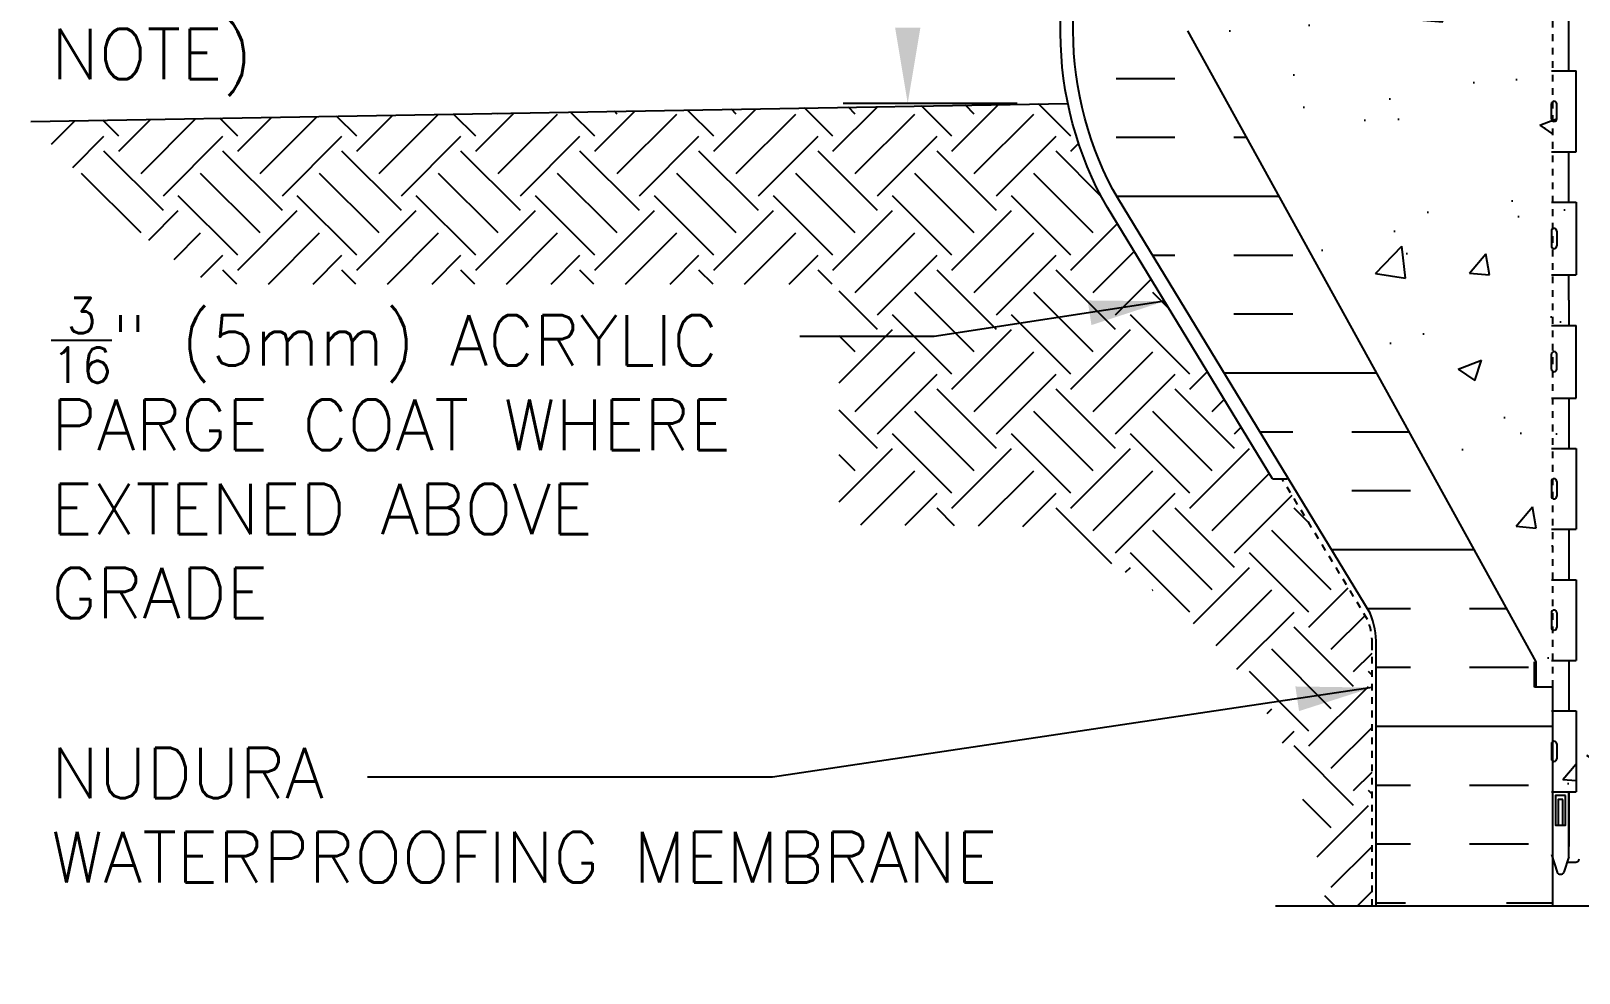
# Model space of a CAD drawing. Header units: inches. Extents: x 26.1 to 80.9, y -14.5 to 56.3.
# Drawn here: x 26.07 to 49.06, y 0.25 to 14.25 of the extents above; entities that cross this region are included whole.
import ezdxf

# ---------------------------------------------------------------- set-up
doc = ezdxf.new("R2010")
doc.units = ezdxf.units.IN
doc.header["$LTSCALE"] = 0.5
doc.header["$MEASUREMENT"] = 0
doc.linetypes.add('DASHEDX2', pattern=[1.5, 1, -0.5])
doc.linetypes.add('HIDDEN2', pattern=[0.1875, 0.125, -0.0625])
for name, color, linetype in [('HATCH', 12, 'Continuous'), ('Hidden2', 12, 'HIDDEN2'), ('line25', 2, 'Continuous'), ('LINE50', 5, 'Continuous'), ('LINE9', 9, 'Continuous'), ('TEXT', 4, 'Continuous'), ('Web_Edge', 9, 'Continuous')]:
    doc.layers.add(name, color=color, linetype=linetype)
doc.styles.add('DIM', font='romans.shx', dxfattribs={"width": 0.7})
doc.styles.add('ROMANS', font='romans.shx', dxfattribs={"height": 1.125})
doc.dimstyles.new('ext_12', dxfattribs={"dimscale": 12, "dimtxt": 0.09375, "dimasz": 0.09375, "dimexe": 0.09375, "dimexo": 0.0625, "dimgap": 0.0625, "dimtad": 1, "dimdec": 1, "dimzin": 3, "dimdsep": 46, "dimlunit": 4, "dimtxsty": 'DIM', "dimcen": 0.09, "dimdle": 0.09375, "dimclrt": 4, "dimadec": 0, "dimazin": 0, "dimtfac": 1, "dimtdec": 1, "dimtmove": 2, "dimatfit": 3, "dimfxl": 1, "dimfrac": 2, "dimtolj": 1, "dimtzin": 0, "dimarcsym": 0})

msp = doc.modelspace()

# ---------------------------------------------------------------- hatches: boundary and pattern name
at = {"layer": 'HATCH'}
h = msp.add_hatch(dxfattribs=at)
h.set_pattern_fill('INSUL', color=256, scale=7, style=0)
h.set_pattern_definition([(0, (-2953.814765712475, -421.3281197781853), (0, 2.625), []), (0, (-2953.814765712475, -420.4531197781853), (0, 2.625), [0.875, -0.875]), (0, (-2953.814765712475, -419.5781197781853), (0, 2.625), [0.875, -0.875])])
h.paths.add_polyline_path([(43.25099994211064, 14.25416069036172, -0.0795791067839555), (42.25099994211064, 17.50416069036172), (42.25099994211064, 19.25416069036172), (41.55099994211082, 19.25416069036172), (41.55099994211082, 14.25416069036172, 0.1316524975873954), (42.22087292318861, 11.75416069036172), (45.95887834494511, 5.604160690361851, -0.1043800181721882), (46.05099994211128, 5.129160690361829), (46.05099994211082, 1.254160690361829), (46.48849994211082, 1.254160690361829), (46.48849994211082, 1.754160690361829), (47.98849994211082, 1.754160690361829), (47.98849994211082, 1.254160690361829), (48.67599994211082, 1.254160690361829), (48.67599994211082, 4.504160690361829), (48.42599994211082, 4.504160690361829), (48.42599994211082, 4.879160690361829)])
h = msp.add_hatch(dxfattribs=at)
h.set_pattern_fill('AR-CONC', color=256, scale=0.5, style=0)
h.set_pattern_definition([(50, (0, 0), (3.586300913003767, -0.3137606749129755), [0.375, -4.125]), (355, (0, 0), (-0.693756668065, 3.760960668500059), [0.3, -3.3]), (100.4514, (0.2988584, -0.0261467), (2.892546908570108, 3.447197710304768), [0.31870095, -3.50571056]), (46.18420000000001, (0, 1), (5.336205243128222, -0.8275950716450904), [0.5625, -6.1875]), (96.6356, (0.444683725, 0.931033465), (4.673313527743517, 4.870589354502209), [0.47805144, -5.258565]), (351.1842, (0, 1), (4.673309725668136, 4.870593004626623), [0.45, -4.95]), (21, (0.5, 0.75), (2.984535260592308, -2.013094453326694), [0.375, -4.125]), (326.0000000000001, (0.5, 0.75), (1.216576659607909, 3.625750225234265), [0.3, -3.3]), (71.4514, (0.748711165, 0.58224197), (4.20111314290745, 1.612652483549762), [0.31870095, -3.50571056]), (37.50000000000001, (0, 0), (0.06079927658645334, 1.664469269156557), [0, -3.26, 0, -3.35, 0, -3.3125]), (7.499999999999999, (0, 0), (1.315347687210743, 1.972058559411801), [0, -1.91, 0, -3.185, 0, -1.2625]), (327.5, (-1.115, 0), (2.669112180862045, -0.112774358671899), [0, -1.25, 0, -3.9, 0, -5.175]), (317.5, (-1.615, 0), (2.915930846711931, 0.5005249116615882), [0, -1.625, 0, -2.59, 0, -3.675])])
h.paths.add_polyline_path([(48.42599994211082, 4.87916069036181), (48.42599994211082, 4.504160690361829), (48.67599994211082, 4.504160690361829), (48.67599994211081, 17.75509976957905), (44.76355350857125, 18.4536075857358, 0.1194574711611574), (44.05099994211082, 18.40652592223704), (44.05099994211082, 17.75416069036172, -1), (43.55099994211082, 17.75416069036172), (43.55099994211082, 19.25416069036171), (42.25099994211064, 19.25416069036172), (42.25099994211064, 17.50416069036172, 0.07957910678395547), (43.25099994211064, 14.25416069036172)])
h.paths.add_polyline_path([(48.67599994211083, 19.25416069036166), (47.98849994211082, 19.25416069036166), (47.98849994211082, 18.75416069036166), (46.48849994211082, 18.75416069036166), (46.48849994211082, 19.25416069036166), (46.05099994211082, 19.25416069036166), (44.05099994211082, 19.25416069036171), (44.05099994211082, 18.40652592223704, -0.1194574711611574), (44.76355350857125, 18.4536075857358), (48.67599994211081, 17.75509976957905)], flags=17)
h = msp.add_hatch(dxfattribs=at)
h.set_pattern_fill('AR-CONC', color=256, scale=0.5)
h.set_pattern_definition([(49.99999999999999, (0, 0), (3.586300913003767, -0.3137606749129755), [0.375, -4.125]), (355, (0, 0), (-0.693756668065, 3.760960668500059), [0.3, -3.3]), (100.45144446, (0.298858405, -0.02614672), (2.89254423363556, 3.447199954843147), [0.3187009599999999, -3.505710559999999]), (46.18420000000001, (0, 1), (5.336206653357862, -0.8275964039653827), [0.5625, -6.1875]), (96.63563549, (0.444683725, 0.931033465), (4.673309728371142, 4.870593003872752), [0.47805171, -5.258568799999999]), (351.1841639899999, (0, 1), (4.673309725273866, 4.870593001349951), [0.45, -4.950000005]), (21, (0.5, 0.75), (2.984535260592308, -2.013094453326694), [0.375, -4.125]), (326.0000000000001, (0.5, 0.75), (1.216576659607909, 3.625750225234265), [0.3, -3.3]), (71.45144474, (0.74871127, 0.58224213), (4.201111883649856, 1.612655764031769), [0.31870095, -3.50571056]), (37.50000000000001, (0, 0), (0.06079927658645334, 1.664469269156557), [0, -3.26, 0, -3.35, 0, -3.3125]), (7.499999999999999, (0, 0), (1.315347687210743, 1.972058559411801), [0, -1.91, 0, -3.185, 0, -1.2625]), (327.5, (-1.115, 0), (2.669112180862045, -0.1127743586718988), [0, -1.25, 0, -3.9, 0, -5.175]), (317.5, (-1.615, 0), (2.915930846711931, 0.5005249116615886), [0, -1.625, 0, -2.59, 0, -3.675])])
edge = h.paths.add_edge_path()
edge.add_arc((53.59113598432835, 4.067385108874786), 0.4999999999999988, -44.18750671221329, 155.1810110603377, ccw=False)
edge.add_spline(control_points=[(53.94966728771291, 3.71888072655932), (53.84203891451246, 3.555912299690107), (53.4820556030589, 3.465247398404898), (53.40538835647325, 2.969681903458223), (53.95354777082942, 2.733829214977192), (54.35734134422304, 2.705349386968948), (54.65363598432835, 2.68445152988059)], knot_values=[0.2294066276059699, 0.2294066276059699, 0.2294066276059699, 0.2294066276059699, 0.8444317149509691, 1.128849112252439, 1.464330773214601, 2.389004302115073, 2.389004302115073, 2.389004302115073, 2.389004302115073], degree=3, periodic=0)
edge.add_spline(control_points=[(54.65363598432835, 2.68445152988059), (54.94993062443367, 2.705349386968948), (55.35372419782728, 2.733829214977192), (55.90188361218346, 2.969681903458223), (55.82521636559735, 3.465247398404898), (55.46523305414379, 3.555912299690107), (55.35760468094335, 3.71888072655932)], knot_values=[0.2294066276059699, 0.2294066276059699, 0.2294066276059699, 0.2294066276059699, 1.154080156506442, 1.489561817468604, 1.773979214770074, 2.389004302115073, 2.389004302115073, 2.389004302115073, 2.389004302115073], degree=3, periodic=0)
edge.add_arc((55.71613598432835, 4.067385108874787), 0.4999999999999986, 28.07952798994262, 224.1875067116888, ccw=False)
edge.add_spline(control_points=[(56.16056842520114, 4.296150646627467), (56.1636750978849, 4.289886809647474), (56.16680291273192, 4.28358999578059), (56.169955191371, 4.277261566151893)], knot_values=[1.237397781292747, 1.237397781292747, 1.237397781292747, 1.237397781292747, 1.258118572087025, 1.258118572087025, 1.258118572087025, 1.258118572087025], degree=3, periodic=0)
edge.add_spline(control_points=[(56.169955191371, 4.277261566151893), (56.30941922108701, 3.997277339232835), (56.55450908078227, 3.550045359697874), (57.37382832480156, 3.198630453596223), (57.4948028862021, 3.2006092406194)], knot_values=[0.03812505294874891, 0.03812505294874891, 0.03812505294874891, 0.03812505294874891, 0.954860314628773, 1.237397781292747, 1.237397781292747, 1.237397781292747, 1.237397781292747], degree=3, periodic=0)
edge.add_arc((57.49480288620211, 3.442636258103761), 0.2420270174843611, 270, 398.2327083470844)
edge.add_arc((57.84113598432835, 4.067385108874789), 0.4999999999999998, 66.21386651217352, 251.79366548996109, ccw=False)
edge.add_spline(control_points=[(58.04279790902312, 4.524913761669764), (58.3685028068495, 4.39439780052953), (58.56288838213838, 3.713514186917809), (58.81589406252018, 3.223376321159236), (58.90189911986257, 3.056762136108063)], knot_values=[0, 2.013500477460184e-12, 2.013500477460184e-12, 2.013500477460184e-12, 1.124684764278023, 1.703895643153065, 1.703895643153065, 1.703895643153065, 1.703895643153065], degree=3, periodic=0)
edge.add_arc((59.16598494890317, 3.184417032281341), 0.2933208100659943, 208.6803010310762, 433.0731169484974)
edge.add_arc((59.43963598432796, 3.789355477448022), 0.3750000000000552, 2.9237073163290006, 239.8675290213174, ccw=False)
edge.add_arc((60.01280877997019, 3.783713118236033), 0.2001991447122015, 172.8928574406624, 261.6212011048727)
edge.add_arc((59.96935260577575, 3.395952665376879), 0.190235174181158, 23.629685683139712, 85.69390720181752, ccw=False)
edge.add_line((60.14363754612921, 3.472203442826852), (60.14363754612761, 1.982893806908038))
edge.add_line((60.14363754612761, 1.982893806908038), (60.25363754612778, 1.982893806908101))
edge.add_arc((60.29363754612771, 1.952893806908007), 0.04999999999999859, 143.1301023540208, 270.000000000057)
edge.add_line((60.29363754612775, 1.902893806908008), (60.41972450264927, 1.902893806908111))
edge.add_line((60.41972450264927, 1.902893806908111), (60.39363754612761, 1.982893806908036))
edge.add_line((60.39363754612761, 1.982893806908036), (60.39363754612761, 2.949160690355399))
edge.add_line((60.39363754612761, 2.949160690355399), (60.2886731041606, 2.949160690355399))
edge.add_line((60.2886731041606, 2.949160690355399), (60.2886731041606, 4.149160690355444))
edge.add_line((60.2886731041606, 4.149160690355444), (60.39363754612761, 4.149160690355428))
edge.add_line((60.39363754612761, 4.149160690355428), (60.39363754612761, 4.899160690355387))
edge.add_line((60.39363754612761, 4.899160690355387), (60.2886731041606, 4.899160690355387))
edge.add_line((60.2886731041606, 4.899160690355387), (60.2886731041606, 6.099160690355433))
edge.add_line((60.2886731041606, 6.099160690355433), (60.39363754612761, 6.099160690355415))
edge.add_line((60.39363754612761, 6.099160690355415), (60.39363754612761, 6.849160690355433))
edge.add_line((60.39363754612761, 6.849160690355433), (60.2886731041606, 6.849160690355434))
edge.add_line((60.2886731041606, 6.849160690355434), (60.2886731041606, 8.049160690355478))
edge.add_line((60.2886731041606, 8.049160690355478), (60.39363754612761, 8.049160690355464))
edge.add_line((60.39363754612761, 8.049160690355464), (60.39363754612761, 8.79916069035538))
edge.add_line((60.39363754612761, 8.79916069035538), (60.2886731041606, 8.799160690355365))
edge.add_line((60.2886731041606, 8.799160690355365), (60.2886731041606, 9.879160690355405))
edge.add_line((60.2886731041606, 9.879160690355405), (60.39363754612761, 9.879160690355405))
edge.add_line((60.39363754612761, 9.879160690355405), (60.39363754612761, 10.25416069036166))
edge.add_line((60.39363754612761, 10.25416069036166), (60.39363754612761, 10.62916069035541))
edge.add_line((60.39363754612761, 10.62916069035541), (60.2886731041606, 10.62916069035541))
edge.add_line((60.2886731041606, 10.62916069035541), (60.2886731041606, 11.70916069035545))
edge.add_line((60.2886731041606, 11.70916069035545), (60.39363754612761, 11.70916069035543))
edge.add_line((60.39363754612761, 11.70916069035543), (60.39363754612761, 12.45916069035535))
edge.add_line((60.39363754612761, 12.45916069035535), (60.67599994211082, 12.45916069035539))
edge.add_line((60.67599994211082, 12.45916069035539), (60.65362207843947, 12.94916069035546))
edge.add_arc((60.61362207843947, 12.94916069035546), 0.03999999999999911, -90.00000000005087, 0, ccw=False)
edge.add_arc((60.61362207843947, 12.94916069035546), 0.03999999999999915, 180.0000000002366, 269.9999999999491, ccw=False)
edge.add_line((60.57362207843947, 12.94916069035529), (60.57362207843856, 13.16916069035527))
edge.add_arc((60.61362207843856, 13.16916069035543), 0.03999999999999944, 90, 180.0000000002265, ccw=False)
edge.add_arc((60.61362207843947, 13.16916069035543), 0.04000000000000029, -2.6147972675971687e-12, 90.0000000013028, ccw=False)
edge.add_line((60.65362207843947, 13.16916069035542), (60.67599994211082, 13.62916069036154))
edge.add_line((60.67599994211082, 13.62916069036154), (60.67599994211082, 1.254160690361699))
edge.add_line((60.67599994211082, 1.254160690361699), (55.8245263656647, 1.254160690361699))
edge.add_line((55.8245263656647, 1.254160690361699), (54.8245263656647, 0.2541606903616982))
edge.add_line((54.8245263656647, 0.2541606903616982), (54.8245263656647, 1.254160690361699))
edge.add_line((54.8245263656647, 1.254160690361699), (54.8245263656647, 2.254160690361699))
edge.add_line((54.8245263656647, 2.254160690361699), (53.8245263656647, 1.254160690361698))
edge.add_line((53.8245263656647, 1.254160690361698), (48.67599994211082, 1.254160690361699))
edge.add_line((48.67599994211082, 1.254160690361699), (48.67599994211082, 3.403259229040465))
edge.add_arc((48.69363754612757, 3.439160690355409), 0.04000000000000074, 180, 243.8361213664079, ccw=False)
edge.add_line((48.65363754612757, 3.439160690355409), (48.65363754612757, 3.659160690355328))
edge.add_arc((48.69363754612757, 3.659160690355322), 0.03999999999999911, 116.16387863359259, 179.9999999999911, ccw=False)
edge.add_line((48.67599994211082, 3.695062151670265), (48.67599994211082, 4.504160690361829))
edge.add_line((48.67599994211082, 4.504160690361829), (48.42599994211082, 4.504160690361829))
edge.add_line((48.42599994211082, 4.504160690361829), (48.40363392616452, 4.504160690361829))
edge.add_line((48.40363392616452, 4.504160690361829), (48.40363392616452, 4.919678835192075))
edge.add_line((48.40363392616452, 4.919678835192075), (48.42599994211082, 4.879160690361829))
edge.add_line((48.42599994211082, 4.879160690361829), (48.42599994211082, 4.504160690361829))
edge.add_line((48.42599994211082, 4.504160690361829), (48.67599994211082, 4.504160690361829))
edge.add_line((48.67599994211082, 4.504160690361829), (48.67599994211082, 5.353259229040454))
edge.add_arc((48.69363754612757, 5.389160690355397), 0.04000000000000072, 180, 243.8361213664079, ccw=False)
edge.add_line((48.65363754612757, 5.389160690355397), (48.65363754612757, 5.609160690355317))
edge.add_arc((48.69363754612757, 5.609160690355312), 0.03999999999999911, 116.16387863359259, 179.9999999999924, ccw=False)
edge.add_line((48.67599994211082, 5.645062151670254), (48.67599994211082, 7.303259229040499))
edge.add_arc((48.69363754612757, 7.339160690355442), 0.04000000000000072, 179.9999999999987, 243.8361213664073, ccw=False)
edge.add_line((48.65363754612757, 7.339160690355443), (48.65363754612757, 7.559160690355363))
edge.add_arc((48.69363754612757, 7.559160690355356), 0.03999999999999911, 116.16387863359259, 179.9999999999911, ccw=False)
edge.add_line((48.67599994211082, 7.595062151670299), (48.67599994211082, 9.193259229040429))
edge.add_arc((48.69363754612757, 9.229160690355371), 0.0399999999999991, 180, 243.8361213664073, ccw=False)
edge.add_line((48.65363754612757, 9.229160690355371), (48.65363754612757, 9.44916069035529))
edge.add_arc((48.69363754612757, 9.449160690355285), 0.04000000000000029, 116.16387863359259, 179.9999999999924, ccw=False)
edge.add_line((48.67599994211082, 9.485062151670228), (48.67599994211082, 11.02325922904059))
edge.add_arc((48.69363754612757, 11.05916069035553), 0.0400000000000003, 180, 243.8361213664073, ccw=False)
edge.add_line((48.65363754612757, 11.05916069035553), (48.65363754612757, 11.27916069035545))
edge.add_arc((48.69363754612757, 11.27916069035544), 0.03999999999999911, 116.16387863359259, 179.9999999999898, ccw=False)
edge.add_line((48.67599994211082, 11.31506215167038), (48.67599994211082, 12.91325922904051))
edge.add_arc((48.69363754612757, 12.94916069035546), 0.0399999999999991, 180, 243.8361213664073, ccw=False)
edge.add_line((48.65363754612757, 12.94916069035546), (48.65363754612757, 13.16916069035537))
edge.add_arc((48.69363754612757, 13.16916069035537), 0.04000000000000029, 89.9999999999186, 179.9999999999924, ccw=False)
edge.add_arc((48.69363754612848, 13.16916069035537), 0.03999999999999943, -2.3658230929868296e-10, 90.00000000122128, ccw=False)
edge.add_line((48.73363754612848, 13.1691606903552), (48.73363754612757, 12.94916069035528))
edge.add_arc((48.69363754612757, 12.94916069035546), 0.03999999999999914, 243.8361213664073, 359.9999999997532, ccw=False)
edge.add_line((48.67599994211082, 12.91325922904051), (48.67599994211082, 12.45916069035539))
edge.add_line((48.67599994211082, 12.45916069035539), (48.91363030620143, 12.45916069035535))
edge.add_line((48.91363030620143, 12.45916069035535), (48.91363030620143, 11.70916069035543))
edge.add_line((48.91363030620143, 11.70916069035543), (49.01858652040644, 11.70916069035545))
edge.add_line((49.01858652040644, 11.70916069035545), (49.01858652040644, 10.62916069035541))
edge.add_line((49.01858652040644, 10.62916069035541), (48.91363030620143, 10.62916069035541))
edge.add_line((48.91363030620143, 10.62916069035541), (48.91363030620143, 10.25416069036166))
edge.add_line((48.91363030620143, 10.25416069036166), (48.91363030620143, 9.879160690355405))
edge.add_line((48.91363030620143, 9.879160690355405), (49.01858652040644, 9.879160690355405))
edge.add_line((49.01858652040644, 9.879160690355405), (49.01858652040644, 8.799160690355365))
edge.add_line((49.01858652040644, 8.799160690355365), (48.91363030620143, 8.799160690355382))
edge.add_line((48.91363030620143, 8.799160690355382), (48.91363030620143, 8.049160690355464))
edge.add_line((48.91363030620143, 8.049160690355464), (49.01858652040644, 8.049160690355478))
edge.add_line((49.01858652040644, 8.049160690355478), (49.01858652040644, 6.849160690355433))
edge.add_line((49.01858652040644, 6.849160690355433), (48.91363030620143, 6.849160690355433))
edge.add_line((48.91363030620143, 6.849160690355433), (48.91363030620143, 6.099160690355417))
edge.add_line((48.91363030620143, 6.099160690355417), (49.01858652040644, 6.099160690355433))
edge.add_line((49.01858652040644, 6.099160690355433), (49.01858652040644, 4.899160690355387))
edge.add_line((49.01858652040644, 4.899160690355387), (48.91363030620143, 4.899160690355387))
edge.add_line((48.91363030620143, 4.899160690355387), (48.91363030620143, 4.149160690355427))
edge.add_line((48.91363030620143, 4.149160690355427), (49.01858652040644, 4.149160690355444))
edge.add_line((49.01858652040644, 4.149160690355444), (49.01858652040644, 2.949160690355399))
edge.add_line((49.01858652040644, 2.949160690355399), (48.91363030620143, 2.949160690355399))
edge.add_line((48.91363030620143, 2.949160690355399), (48.91363030620143, 2.132893806908015))
edge.add_line((48.91363030620143, 2.132893806908015), (48.91363030620143, 1.982893806908038))
edge.add_line((48.91363030620143, 1.982893806908038), (48.88754334967978, 1.902893806908111))
edge.add_line((48.88754334967978, 1.902893806908111), (49.01363030620129, 1.902893806908008))
edge.add_arc((49.01363030620134, 1.952893806908007), 0.04999999999999859, 269.999999999943, 396.8698976459792)
edge.add_line((49.05363030620127, 1.982893806908101), (49.16363030620143, 1.982893806908038))
edge.add_line((49.16363030620143, 1.982893806908038), (49.16363289497193, 3.472209359787638))
edge.add_arc((49.33791524649748, 3.395952665376879), 0.190235174181155, 94.30355009335659, 156.3683691149514, ccw=False)
edge.add_arc((49.29446318868471, 3.783713118232442), 0.2001991447122019, 278.3800434347304, 367.1071425580452)
edge.add_arc((49.86763598432784, 3.789355477448026), 0.3750000000000007, -59.867529021290125, 177.0762926849064, ccw=False)
edge.add_arc((50.14128701975218, 3.184417032281573), 0.2933208100657353, 106.9268830513975, 334.2016147193531)
edge.add_spline(control_points=[(50.40537284879368, 3.056762136108063), (50.49137790613607, 3.223376321159236), (50.74438358651818, 3.713514186918388), (50.93876916180765, 4.394397800532641), (51.26447405963706, 4.524913761671337)], knot_values=[0, 0, 0, 0, 0.5792108788750416, 1.703895643153065, 1.703895643156821, 1.703895643156821, 1.703895643156821], degree=3, periodic=0)
edge.add_arc((51.46613598432835, 4.067385108874788), 0.5, -71.79366549003493, 113.78613348785231, ccw=False)
edge.add_arc((51.81246908245415, 3.442636258103761), 0.242027017484361, 141.7672916529771, 270)
edge.add_spline(control_points=[(51.81246908245415, 3.2006092406194), (51.93344364385469, 3.198630453596223), (52.75276288788358, 3.550045359701992), (52.99785274757498, 3.997277339243317), (53.13731677729167, 4.277261566164769)], knot_values=[0.038125052948749, 0.038125052948749, 0.038125052948749, 0.038125052948749, 0.3206625196127232, 1.237397781306802, 1.237397781306802, 1.237397781306802, 1.237397781306802], degree=3, periodic=0)
h.paths.add_polyline_path([(60.44363754612734, 2.452893806908122), (60.44363754612734, 2.89289380690812), (60.59363754612743, 2.89289380690812), (60.59363754612743, 2.452893806908122)], flags=16)
h.paths.add_polyline_path([(60.48363754612731, 2.452893806908122), (60.48363754612731, 2.832893806908118), (60.55363754612747, 2.832893806908118), (60.55363754612747, 2.452893806908122)], flags=16)
h.paths.add_polyline_path([(60.5736220784386, 3.439160690355431), (60.57362207843947, 3.659160690355487, -0.4142135623718837), (60.61362207843947, 3.699160690355321, -0.4142135623730955), (60.65362207843947, 3.659160690355322), (60.65362207843947, 3.439160690355402, -0.4142135623734524), (60.61362207843941, 3.399160690355408, -0.4142135623792367)], flags=16)
h.paths.add_polyline_path([(60.57362207843856, 5.389160690355505), (60.57362207843947, 5.609160690355482, -0.4142135623718365), (60.61362207843947, 5.64916069035531, -0.4142135623730955), (60.65362207843947, 5.609160690355311), (60.65362207843947, 5.389160690355391, -0.4142135623734524), (60.61362207843941, 5.349160690355396, -0.4142135623801212)], flags=16)
h.paths.add_polyline_path([(48.86363030620171, 2.452893806908122), (48.71363030620162, 2.452893806908122), (48.71363030620162, 2.89289380690812), (48.86363030620171, 2.89289380690812)], flags=16)
h.paths.add_polyline_path([(60.57362207843856, 7.339160690355549), (60.57362207843947, 7.559160690355527, -0.4142135623718398), (60.61362207843947, 7.599160690355355, -0.4142135623730955), (60.65362207843947, 7.559160690355356), (60.65362207843947, 7.339160690355437, -0.4142135623734555), (60.61362207843941, 7.299160690355442, -0.4142135623801277)], flags=16)
h.paths.add_polyline_path([(48.82363030620174, 2.452893806908122), (48.75363030620158, 2.452893806908122), (48.75363030620158, 2.832893806908118), (48.82363030620174, 2.832893806908118)], flags=16)
h.paths.add_polyline_path([(60.57362207843947, 9.229160690355204), (60.57362207843856, 9.449160690355182, -0.4142135623742551), (60.61362207843856, 9.489160690355341, -0.4142135623797443), (60.65362207843947, 9.449160690355342), (60.65362207843947, 9.229160690355364, -0.4142135623733103), (60.61362207843943, 9.189160690355372, -0.4142135623716187)], flags=16)
h.paths.add_polyline_path([(60.61362207843856, 11.01916069035547, -0.4142135623743006), (60.57362207843856, 11.05916069035563), (60.57362207843947, 11.27916069035561, -0.4142135623718334), (60.61362207843947, 11.31916069035544, -0.4142135623730955), (60.65362207843947, 11.27916069035544), (60.65362207843947, 11.05916069035552, -0.4142135623801153)], flags=16)
h = msp.add_hatch(dxfattribs=at)
h.set_pattern_fill('EARTH', color=256, scale=5, angle=45, style=0)
h.set_pattern_definition([(45, (-40.90672561241864, 50.69424839407201), (1.110223024625157e-16, 1.767766952966369), [1.25, -1.25]), (45, (-41.23818191609983, 51.0257046977532), (1.110223024625157e-16, 1.767766952966369), [1.25, -1.25]), (45, (-41.56963821978103, 51.35716100143439), (1.110223024625157e-16, 1.767766952966369), [1.25, -1.25]), (135, (-41.56963821978103, 51.57813187055519), (-1.767766952966369, 2.220446049250313e-16), [1.25, -1.25]), (135, (-41.23818191609983, 51.90958817423638), (-1.767766952966369, 2.220446049250313e-16), [1.25, -1.25]), (135, (-40.90672561241864, 52.24104447791758), (-1.767766952966369, 2.220446049250313e-16), [1.25, -1.25])])
edge = h.paths.add_edge_path()
edge.add_line((38.07256500741703, 10.49134682496724), (38.07256500741703, 6.920016011339833))
edge.add_line((38.07256500741703, 6.920016011339833), (41.06268950434755, 6.888955161267148))
edge.add_line((41.06268950434755, 6.888955161267148), (41.14937939765663, 6.849028625954851))
edge.add_line((41.14937939765663, 6.849028625954851), (41.23548373183323, 6.808564530807594))
edge.add_line((41.23548373183323, 6.808564530807594), (41.3209901673895, 6.767556133784595))
edge.add_line((41.3209901673895, 6.767556133784595), (41.40588636483771, 6.725996692844973))
edge.add_line((41.40588636483771, 6.725996692844973), (41.49015998469014, 6.683879465947932))
edge.add_line((41.49015998469014, 6.683879465947932), (41.57379868745902, 6.641197711052612))
edge.add_line((41.57379868745902, 6.641197711052612), (41.65679013365657, 6.597944686118197))
edge.add_line((41.65679013365657, 6.597944686118197), (41.73912198379504, 6.554113649103869))
edge.add_line((41.73912198379504, 6.554113649103869), (41.82078189838673, 6.509697857968753))
edge.add_line((41.82078189838673, 6.509697857968753), (41.90175753794381, 6.464690570672062))
edge.add_line((41.90175753794381, 6.464690570672062), (41.98203656297859, 6.419085045172949))
edge.add_line((41.98203656297859, 6.419085045172949), (42.06160663400328, 6.372874539430562))
edge.add_line((42.06160663400328, 6.372874539430562), (42.14045541153014, 6.326052311404091))
edge.add_line((42.14045541153014, 6.326052311404091), (42.21857055607141, 6.278611619052704))
edge.add_line((42.21857055607141, 6.278611619052704), (42.29593972813934, 6.230545720335556))
edge.add_line((42.29593972813934, 6.230545720335556), (42.37255058824617, 6.181847873211822))
edge.add_line((42.37255058824617, 6.181847873211822), (42.44839079690415, 6.132511335640672))
edge.add_line((42.44839079690415, 6.132511335640672), (42.52344801462552, 6.08252936558128))
edge.add_line((42.52344801462552, 6.08252936558128), (42.59770990192254, 6.03189522099278))
edge.add_line((42.59770990192254, 6.03189522099278), (42.67116411930745, 5.980602159834383))
edge.add_line((42.67116411930745, 5.980602159834383), (42.74379832729248, 5.92864344006523))
edge.add_line((42.74379832729248, 5.92864344006523), (42.8156001863899, 5.876012319644502))
edge.add_line((42.8156001863899, 5.876012319644502), (42.88655735711194, 5.822702056531377))
edge.add_line((42.88655735711194, 5.822702056531377), (42.95665749997086, 5.768705908684986))
edge.add_line((42.95665749997086, 5.768705908684986), (43.02588827547889, 5.714017134064534))
edge.add_line((43.02588827547889, 5.714017134064534), (43.0942373441483, 5.658628990629161))
edge.add_line((43.0942373441483, 5.658628990629161), (43.16169236649132, 5.60253473633805))
edge.add_line((43.16169236649132, 5.60253473633805), (43.22824100302019, 5.545727629150377))
edge.add_line((43.22824100302019, 5.545727629150377), (43.29387091424715, 5.488200927025289))
edge.add_line((43.29387091424715, 5.488200927025289), (43.35856976068447, 5.429947887921962))
edge.add_line((43.35856976068447, 5.429947887921962), (43.42232520284439, 5.370961769799578))
edge.add_line((43.42232520284439, 5.370961769799578), (43.48512490123913, 5.311235830617292))
edge.add_line((43.48512490123913, 5.311235830617292), (43.54695651638097, 5.250763328334259))
edge.add_line((43.54695651638097, 5.250763328334259), (43.60780770878216, 5.189537520909667))
edge.add_line((43.60780770878216, 5.189537520909667), (43.6676661389549, 5.127551666302679))
edge.add_line((43.6676661389549, 5.127551666302679), (43.72651946741149, 5.064799022472471))
edge.add_line((43.72651946741149, 5.064799022472471), (43.78435535466414, 5.001272847378182))
edge.add_line((43.78435535466414, 5.001272847378182), (43.84116146122511, 4.936966398979024))
edge.add_line((43.84116146122511, 4.936966398979024), (43.89692544760665, 4.871872935234123))
edge.add_line((43.89692544760665, 4.871872935234123), (43.95163497432098, 4.805985714102668))
edge.add_line((43.95163497432098, 4.805985714102668), (44.00527770188039, 4.739297993543815))
edge.add_line((44.00527770188039, 4.739297993543815), (44.05784129079709, 4.671803031516745))
edge.add_line((44.05784129079709, 4.671803031516745), (44.10931340158334, 4.603494085980628))
edge.add_line((44.10931340158334, 4.603494085980628), (44.15968169475137, 4.534364414894611))
edge.add_line((44.15968169475137, 4.534364414894611), (44.20893383081345, 4.464407276217884))
edge.add_line((44.20893383081345, 4.464407276217884), (44.25705747028182, 4.3936159279096))
edge.add_line((44.25705747028182, 4.3936159279096), (44.30404027366873, 4.32198362792893))
edge.add_line((44.30404027366873, 4.32198362792893), (44.34986990148641, 4.249503634235062))
edge.add_line((44.34986990148641, 4.249503634235062), (44.39453401424713, 4.176169204787136))
edge.add_line((44.39453401424713, 4.176169204787136), (44.43802027246309, 4.101973597544315))
edge.add_line((44.43802027246309, 4.101973597544315), (44.48031633664658, 4.026910070465817))
edge.add_line((44.48031633664658, 4.026910070465817), (44.52140986730981, 3.950971881510753))
edge.add_line((44.52140986730981, 3.950971881510753), (44.56128852496506, 3.874152288638307))
edge.add_line((44.56128852496506, 3.874152288638307), (44.59993997012459, 3.796444549807674))
edge.add_line((44.59993997012459, 3.796444549807674), (44.63735186330062, 3.717841922977982))
edge.add_line((44.63735186330062, 3.717841922977982), (44.67351186500538, 3.638337666108413))
edge.add_line((44.67351186500538, 3.638337666108413), (44.70840911009813, 3.557926043569481))
edge.add_line((44.70840911009813, 3.557926043569481), (44.74206261553864, 3.476621717700603))
edge.add_line((44.74206261553864, 3.476621717700603), (44.77451920046391, 3.394458329023507))
edge.add_line((44.77451920046391, 3.394458329023507), (44.80582674169462, 3.311470240050525))
edge.add_line((44.80582674169462, 3.311470240050525), (44.83603311605133, 3.227691813293958))
edge.add_line((44.83603311605133, 3.227691813293958), (44.86518620035464, 3.143157411266166))
edge.add_line((44.86518620035464, 3.143157411266166), (44.89333387142521, 3.057901396479473))
edge.add_line((44.89333387142521, 3.057901396479473), (44.9205240060836, 2.9719581314462))
edge.add_line((44.9205240060836, 2.9719581314462), (44.94680448115047, 2.885361978678667))
edge.add_line((44.94680448115047, 2.885361978678667), (44.97222317344635, 2.798147300689237))
edge.add_line((44.97222317344635, 2.798147300689237), (44.99682795979193, 2.710348459990193))
edge.add_line((44.99682795979193, 2.710348459990193), (45.02066671700776, 2.621999819093901))
edge.add_line((45.02066671700776, 2.621999819093901), (45.04378732191448, 2.53313574051267))
edge.add_line((45.04378732191448, 2.53313574051267), (45.06623765133266, 2.443790586758837))
edge.add_line((45.06623765133266, 2.443790586758837), (45.08806558208296, 2.353998720344734))
edge.add_line((45.08806558208296, 2.353998720344734), (45.10931899098595, 2.263794503782677))
edge.add_line((45.10931899098595, 2.263794503782677), (45.13004575486228, 2.173212299585003))
edge.add_line((45.13004575486228, 2.173212299585003), (45.1502937505325, 2.082286470264037))
edge.add_line((45.1502937505325, 2.082286470264037), (45.17011085481725, 1.991051378332116))
edge.add_line((45.17011085481725, 1.991051378332116), (45.18954494453716, 1.899541386301564))
edge.add_line((45.18954494453716, 1.899541386301564), (45.20864389651278, 1.807790856684719))
edge.add_line((45.20864389651278, 1.807790856684719), (45.22745558756476, 1.715834151993889))
edge.add_line((45.22745558756476, 1.715834151993889), (45.24602789451372, 1.623705634741412))
edge.add_line((45.24602789451372, 1.623705634741412), (45.26440869418023, 1.531439667439628))
edge.add_line((45.26440869418023, 1.531439667439628), (45.28264586338493, 1.439070612600851))
edge.add_line((45.28264586338493, 1.439070612600851), (45.30078727894841, 1.34663283273742))
edge.add_line((45.30078727894841, 1.34663283273742), (45.31888081769128, 1.254160690361658))
edge.add_line((45.31888081769128, 1.254160690361658), (45.99055795911295, 1.254160690361651))
edge.add_line((45.99055795911295, 1.254160690361651), (45.9905579591134, 5.13673243235079))
edge.add_arc((45.03863972492968, 5.154098791527375), 0.9520766329463748, 358.9548380491398, 381.9741185307574)
edge.add_line((45.9215508239465, 5.510354186202889), (44.65371466620469, 7.596277423426955))
edge.add_line((44.65371466620469, 7.596277423426955), (44.51056437679836, 7.596277423426955))
edge.add_line((44.51056437679836, 7.596277423426955), (42.05955989319796, 11.62882309241076))
edge.add_arc((46.55099994211086, 14.22441985173641), 5.187500000000058, 191.6439143472196, 210.0235556856322, ccw=False)
edge.add_line((41.47025430489305, 13.17743369142065), (26.07011153266194, 12.90847382990817))
edge.add_line((26.07011153266194, 12.90847382990817), (26.13246678537935, 12.83918899059822))
edge.add_line((26.13246678537935, 12.83918899059822), (26.19484049137282, 12.76993913106685))
edge.add_line((26.19484049137282, 12.76993913106685), (26.25725110391835, 12.70075923109267))
edge.add_line((26.25725110391835, 12.70075923109267), (26.31971707629201, 12.63168427045421))
edge.add_line((26.31971707629201, 12.63168427045421), (26.3822568617699, 12.56274922893009))
edge.add_line((26.3822568617699, 12.56274922893009), (26.44488891362799, 12.49398908629891))
edge.add_line((26.44488891362799, 12.49398908629891), (26.50763168514239, 12.42543882233922))
edge.add_line((26.50763168514239, 12.42543882233922), (26.57050362958908, 12.35713341682961))
edge.add_line((26.57050362958908, 12.35713341682961), (26.63352320024414, 12.28910784954869))
edge.add_line((26.63352320024414, 12.28910784954869), (26.69670885038363, 12.22139710027501))
edge.add_line((26.69670885038363, 12.22139710027501), (26.76007903328359, 12.15403614878717))
edge.add_line((26.76007903328359, 12.15403614878717), (26.82365220222006, 12.08705997486373))
edge.add_line((26.82365220222006, 12.08705997486373), (26.88744681046906, 12.02050355828333))
edge.add_line((26.88744681046906, 12.02050355828333), (26.95148131130667, 11.95440187882451))
edge.add_line((26.95148131130667, 11.95440187882451), (27.01577415800894, 11.88878991626586))
edge.add_line((27.01577415800894, 11.88878991626586), (27.08034380385187, 11.82370265038597))
edge.add_line((27.08034380385187, 11.82370265038597), (27.14520870211159, 11.75917506096341))
edge.add_line((27.14520870211159, 11.75917506096341), (27.21038730606405, 11.69524212777679))
edge.add_line((27.21038730606405, 11.69524212777679), (27.27589806898537, 11.63193883060467))
edge.add_line((27.27589806898537, 11.63193883060467), (27.34175944415153, 11.56930014922565))
edge.add_line((27.34175944415153, 11.56930014922565), (27.40798988483867, 11.5073610634183))
edge.add_line((27.40798988483867, 11.5073610634183), (27.47460784432278, 11.4461565529612))
edge.add_line((27.47460784432278, 11.4461565529612), (27.54163177587985, 11.38572159763296))
edge.add_line((27.54163177587985, 11.38572159763296), (27.60908013278603, 11.32609117721215))
edge.add_line((27.60908013278603, 11.32609117721215), (27.67697136831731, 11.26730027147732))
edge.add_line((27.67697136831731, 11.26730027147732), (27.74532393574975, 11.20938386020713))
edge.add_line((27.74532393574975, 11.20938386020713), (27.8141562883594, 11.15237692318009))
edge.add_line((27.8141562883594, 11.15237692318009), (27.8834868769484, 11.09631443486042))
edge.add_line((27.8834868769484, 11.09631443486042), (27.95332936983739, 11.04122109590376))
edge.add_line((27.95332936983739, 11.04122109590376), (28.02368268168719, 10.98708991290199))
edge.add_line((28.02368268168719, 10.98708991290199), (28.0945428911299, 10.93390780004194))
edge.add_line((28.0945428911299, 10.93390780004194), (28.16590607679773, 10.88166167151039))
edge.add_line((28.16590607679773, 10.88166167151039), (28.23776831732282, 10.83033844149409))
edge.add_line((28.23776831732282, 10.83033844149409), (28.31012569133729, 10.77992502417987))
edge.add_line((28.31012569133729, 10.77992502417987), (28.38297427747338, 10.73040833375449))
edge.add_line((28.38297427747338, 10.73040833375449), (28.45631015436318, 10.68177528440474))
edge.add_line((28.45631015436318, 10.68177528440474), (28.53012940063887, 10.6340127903174))
edge.add_line((28.53012940063887, 10.6340127903174), (28.60442809493262, 10.58710776567926))
edge.add_line((28.60442809493262, 10.58710776567926), (28.67920231587655, 10.5410471246771))
edge.add_line((28.67920231587655, 10.5410471246771), (28.75444814210285, 10.49581778149772))
edge.add_line((28.75444814210285, 10.49581778149772), (28.76207037111824, 10.49134682496724))
edge.add_line((28.76207037111824, 10.49134682496724), (38.07256500741703, 10.49134682496724))

# ---------------------------------------------------------------- linework, layer by layer
at = {"layer": 'Hidden2'}
msp.add_line((48.67599994211082, 4.504160690361829), (48.67599994211082, 19.25416069036154), dxfattribs=at)
at = {"layer": 'line25'}
for p, q in [((48.42599994211082, 4.879160690361829), (43.25099994211064, 14.25416069036172)), ((48.65363392616452, 13.65916069035538), (49.01858652040644, 13.65916069035538)), ((49.01858652040644, 12.45916069035539), (49.01858652040644, 13.65916069035544)), ((48.65363392616452, 13.11416069035553), (48.65363754612806, 13.11416069035553)), ((48.65363754612761, 12.94916069035551), (48.65363754612761, 13.16916069035537)), ((48.69363754612757, 13.20916069035539), (48.69363754612848, 13.20916069035545)), ((48.73363754612753, 12.94916069035546), (48.73363754612844, 13.16916069035537)), ((48.65363392616452, 13.00416069035552), (48.65363754612806, 13.00416069035552)), ((48.69363754612757, 12.90916069035549), (48.69363754612757, 12.90916069035544)), ((48.65363392616452, 12.45916069035539), (49.01858652040644, 12.45916069035533)), ((48.65363392616452, 11.70916069035539), (49.01858652040644, 11.70916069035545)), ((49.01858652040644, 11.70916069035539), (49.01858652040644, 10.62916069035535)), ((48.65363754612761, 11.27916069035538), (48.65363754612761, 11.05916069035553)), ((48.69363754612757, 11.3191606903554), (48.69363754612757, 11.31916069035546)), ((48.73363754612753, 11.27916069035544), (48.73363754612844, 11.05916069035553)), ((48.65363392616452, 11.22416069035538), (48.65363754612806, 11.22416069035538)), ((48.65363392616452, 11.11416069035536), (48.65363754612806, 11.11416069035536)), ((48.69363754612757, 11.01916069035551), (48.69363754612848, 11.01916069035545)), ((48.65363392616452, 10.62916069035541), (49.01858652040644, 10.62916069035541)), ((48.65363392616452, 9.879160690355405), (49.01858652040644, 9.879160690355405)), ((49.01858652040644, 8.799160690355421), (49.01858652040644, 9.879160690355462)), ((48.65363754612761, 9.229160690355428), (48.65363754612761, 9.449160690355285)), ((48.69363754612757, 9.489160690355305), (48.69363754612848, 9.489160690355362)), ((48.73363754612753, 9.229160690355371), (48.73363754612844, 9.449160690355285)), ((48.65363392616452, 9.394160690355449), (48.65363754612806, 9.394160690355449)), ((48.65363392616452, 9.284160690355435), (48.65363754612806, 9.284160690355435)), ((48.69363754612757, 9.189160690355408), (48.69363754612757, 9.18916069035535)), ((48.65363392616452, 8.799160690355421), (49.01858652040644, 8.799160690355365)), ((48.65363392616452, 8.049160690355421), (49.01858652040644, 8.049160690355478)), ((49.01858652040644, 8.049160690355421), (49.01858652040644, 6.849160690355376)), ((48.69363754612757, 7.599160690355319), (48.69363754612757, 7.599160690355376)), ((48.65363392616452, 7.504160690355292), (48.65363754612806, 7.504160690355292)), ((48.65363392616452, 7.394160690355278), (48.65363754612806, 7.394160690355278)), ((48.65363754612761, 7.559160690355299), (48.65363754612761, 7.339160690355442)), ((48.73363754612753, 7.559160690355355), (48.73363754612844, 7.339160690355442)), ((48.69363754612757, 7.299160690355421), (48.69363754612848, 7.299160690355365)), ((48.65363392616452, 6.849160690355433), (49.01858652040644, 6.849160690355433)), ((48.65363392616452, 6.099160690355376), (49.01858652040644, 6.099160690355433)), ((49.01858652040644, 6.099160690355376), (49.01858652040644, 4.89916069035533)), ((48.65363392616452, 5.554160690355246), (48.65363754612806, 5.554160690355246)), ((48.65363754612761, 5.609160690355253), (48.65363754612761, 5.389160690355396)), ((48.73363754612753, 5.60916069035531), (48.73363754612844, 5.389160690355396)), ((48.65363392616452, 5.444160690355233), (48.65363754612806, 5.444160690355233)), ((48.69363754612757, 5.349160690355376), (48.69363754612848, 5.349160690355319)), ((48.40363392616452, 4.504160690361829), (48.40363392616452, 4.879160690361829)), ((48.42599994211082, 4.504160690361829), (48.42599994211082, 4.879160690361829)), ((48.65363392616452, 4.899160690355387), (49.01858652040644, 4.899160690355387)), ((48.65363392616452, 4.504160690361829), (48.40363392616452, 4.504160690361829)), ((48.67599994211082, 4.504160690361829), (48.42599994211082, 4.504160690361829)), ((48.67599994211082, 1.254160690361829), (48.67599994211082, 4.504160690361829)), ((48.65363392616452, 4.149160690355387), (49.01858652040644, 4.149160690355444)), ((49.01858652040644, 4.149160690355387), (49.01858652040644, 2.949160690355342)), ((48.69363754612757, 3.699160690355285), (48.69363754612757, 3.699160690355342)), ((48.65363392616452, 3.604160690355258), (48.65363754612806, 3.604160690355258)), ((48.65363392616452, 3.494160690355244), (48.65363754612806, 3.494160690355244)), ((48.65363754612761, 3.659160690355264), (48.65363754612761, 3.439160690355408)), ((48.73363754612753, 3.659160690355321), (48.73363754612844, 3.439160690355408)), ((48.69363754612757, 3.399160690355387), (48.69363754612848, 3.39916069035533)), ((48.65363392616452, 2.949160690355399), (49.01858652040644, 2.949160690355399))]:
    msp.add_line(p, q, dxfattribs=at)
for centre, start, end in [((48.69363754612757, 13.16916069035537), 89.99999999992184, 180), ((48.69363754612848, 13.16916069035543), 359.999999999899, 90), ((48.69363754612757, 12.94916069035546), 179.9999999999121, 270.0000000000521), ((48.69363754612757, 12.94916069035546), 270, 0), ((48.69363754612757, 11.27916069035544), 89.99999999994789, 180.0000000000879), ((48.69363754612757, 11.27916069035544), 0, 90), ((48.69363754612757, 11.05916069035553), 180, 270.0000000000782), ((48.69363754612848, 11.05916069035547), 270, 1.009635278083779e-10), ((48.69363754612757, 9.449160690355285), 89.99999999992184, 180), ((48.69363754612848, 9.449160690355342), 359.999999999899, 90), ((48.69363754612757, 9.229160690355371), 179.9999999999121, 270.0000000000521), ((48.69363754612757, 9.229160690355371), 270, 0), ((48.69363754612757, 7.559160690355355), 89.99999999994789, 180.0000000000879), ((48.69363754612757, 7.559160690355355), 0, 90), ((48.69363754612757, 7.339160690355442), 180, 270.0000000000782), ((48.69363754612848, 7.339160690355385), 270, 1.009635278083779e-10), ((48.69363754612757, 5.60916069035531), 89.99999999994789, 180.0000000000879), ((48.69363754612757, 5.60916069035531), 0, 90), ((48.69363754612757, 5.389160690355396), 180, 270.0000000000782), ((48.69363754612848, 5.38916069035534), 270, 1.009635278083779e-10), ((48.69363754612757, 3.659160690355321), 89.99999999994789, 180.0000000000879), ((48.69363754612757, 3.659160690355321), 0, 90), ((48.69363754612757, 3.439160690355408), 180, 270.0000000000782), ((48.69363754612848, 3.439160690355351), 270, 1.009635278083779e-10)]:
    msp.add_arc(centre, 0.04, start, end, dxfattribs=at)
at = {"layer": 'LINE50'}
msp.add_line((26.07011153266194, 12.90847382990817), (41.47025430489316, 13.17743369142065), dxfattribs=at)
msp.add_lwpolyline([(46.05099994211082, 1.254160690361829), (46.05099994211128, 5.129160690361829, 0.1043800181721882), (45.95887834494511, 5.604160690361851), (42.22087292318861, 11.75416069036172, -0.1316524975873954), (41.55099994211082, 14.25416069036172), (41.55099994211082, 19.25416069036172), (42.25099994211064, 19.25416069036172)], format="xyb", dxfattribs=at)
at = {"layer": 'LINE9'}
for p, q in [((44.51056437679836, 7.596277423426955), (44.72998166770958, 7.596277423426955)), ((44.5560121142552, 1.254160690361699), (53.82452636566492, 1.254160690361699))]:
    msp.add_line(p, q, dxfattribs=at)
msp.add_lwpolyline([(44.51056437679836, 7.596277423426955), (42.05955989319796, 11.62882309241076, -0.1317570615111504), (41.36349994211082, 14.22441985173623), (41.36349994211082, 19.25416069036172), (46.05099994211082, 19.25416069036166)], format="xyb", dxfattribs=at)
at = {"layer": 'LINE9', "linetype": 'DASHEDX2', "ltscale": 0.1}
msp.add_lwpolyline([(45.99055795911295, 1.254160690361658), (45.9905579591134, 5.13673243235079, 0.10077968587392), (45.92155082394652, 5.510354186202875), (44.65371466620468, 7.596277423426955)], format="xyb", dxfattribs=at)
at = {"layer": 'TEXT'}
msp.add_line((40.72025430489316, 13.17743369142065), (38.13421328241175, 13.17743369142066), dxfattribs=at)
msp.add_solid([(38.90531485811626, 14.30243369142066), (39.28031485811626, 14.30243369142066), (39.09281485811626, 13.17743369142066)], dxfattribs=at)
at = {"layer": 'Web_Edge'}
for p, q in [((48.91363030620143, 1.982893806908663), (48.91363030620132, 2.949160690355399)), ((48.65363392616447, 2.01354937235476), (48.73863030620125, 1.75289380690802)), ((48.91363030620143, 1.982893806908038), (48.83863030620162, 1.75289380690802)), ((48.88754334967964, 1.902893806908111), (49.01363030620134, 1.902893806907997))]:
    msp.add_line(p, q, dxfattribs=at)
for points in [[(48.91363030620143, 13.65916069035538), (48.91363030620143, 14.40916069035544)], [(48.91363030620143, 11.70916069035542), (48.91363030620143, 12.45916069035536)], [(48.91363030620143, 10.25416069036166), (48.91363030620143, 10.62916069035541)], [(48.91363030620143, 10.25416069036166), (48.91363030620143, 9.879160690355405)], [(48.91363030620143, 8.799160690355393), (48.91363030620143, 8.04916069035545)], [(48.91363030620143, 6.849160690355433), (48.91363030620143, 6.099160690355404)], [(48.91363030620143, 4.899160690355387), (48.91363030620143, 4.149160690355416)], [(48.91363030620143, 2.949160690355399), (48.91363030620143, 2.132893806908015)]]:
    msp.add_lwpolyline(points, dxfattribs=at)
for points in [[(48.86363030620171, 2.89289380690812), (48.71363030620162, 2.89289380690812), (48.71363030620162, 2.452893806908122), (48.86363030620171, 2.452893806908122)], [(48.82363030620174, 2.832893806908118), (48.75363030620158, 2.832893806908118), (48.75363030620158, 2.452893806908122), (48.82363030620174, 2.452893806908122)]]:
    msp.add_lwpolyline(points, close=True, dxfattribs=at)
for centre, radius, start, end in [((49.01363030620134, 1.952893806908008), 0.05, 270, 0), ((48.78863030620189, 1.779560473574094), 0.0566666666662005, 208.0724869353416, 331.9275130644369)]:
    msp.add_arc(centre, radius, start, end, dxfattribs=at)

# ---------------------------------------------------------------- texts
at = {"layer": 'TEXT', "char_height": 0.75, "attachment_point": 4, "style": 'ROMANS'}
for s, insert, width in [('FINISHED GRADE MINIMUM 6" (152mm) OR AS PER CODE (SEE NOTE)', (26.37247125831254, 16.28822417211893), 10.75182520729233), ('\\A1;{\\H0.7x;\\S3/16;}" (5mm) ACRYLIC PARGE COAT WHERE EXTENED ABOVE GRADE', (26.37247125831254, 7.906576961578516), 11.43485644515908), ('NUDURA \\PWATERPROOFING MEMBRANE ', (26.37247125831254, 2.600468340195953), 16.25495635605171)]:
    msp.add_mtext(s, dxfattribs=dict(at, insert=insert, width=width))

# ---------------------------------------------------------------- leaders
at = {"layer": 'TEXT'}
for points in [[(42.90542895302157, 10.23714648123275), (39.48542524324945, 9.711636267326853), (37.48947000129336, 9.711636267326853)], [(45.99055795911333, 4.496044459417057), (37.08428706157576, 3.165396106669974), (31.07018665405593, 3.165396106669974)]]:
    msp.add_leader(points, dimstyle='ext_12', override={"dimgap": 0.0625, "dimtad": 0}, dxfattribs=at)

doc.saveas('drawing.dxf')
